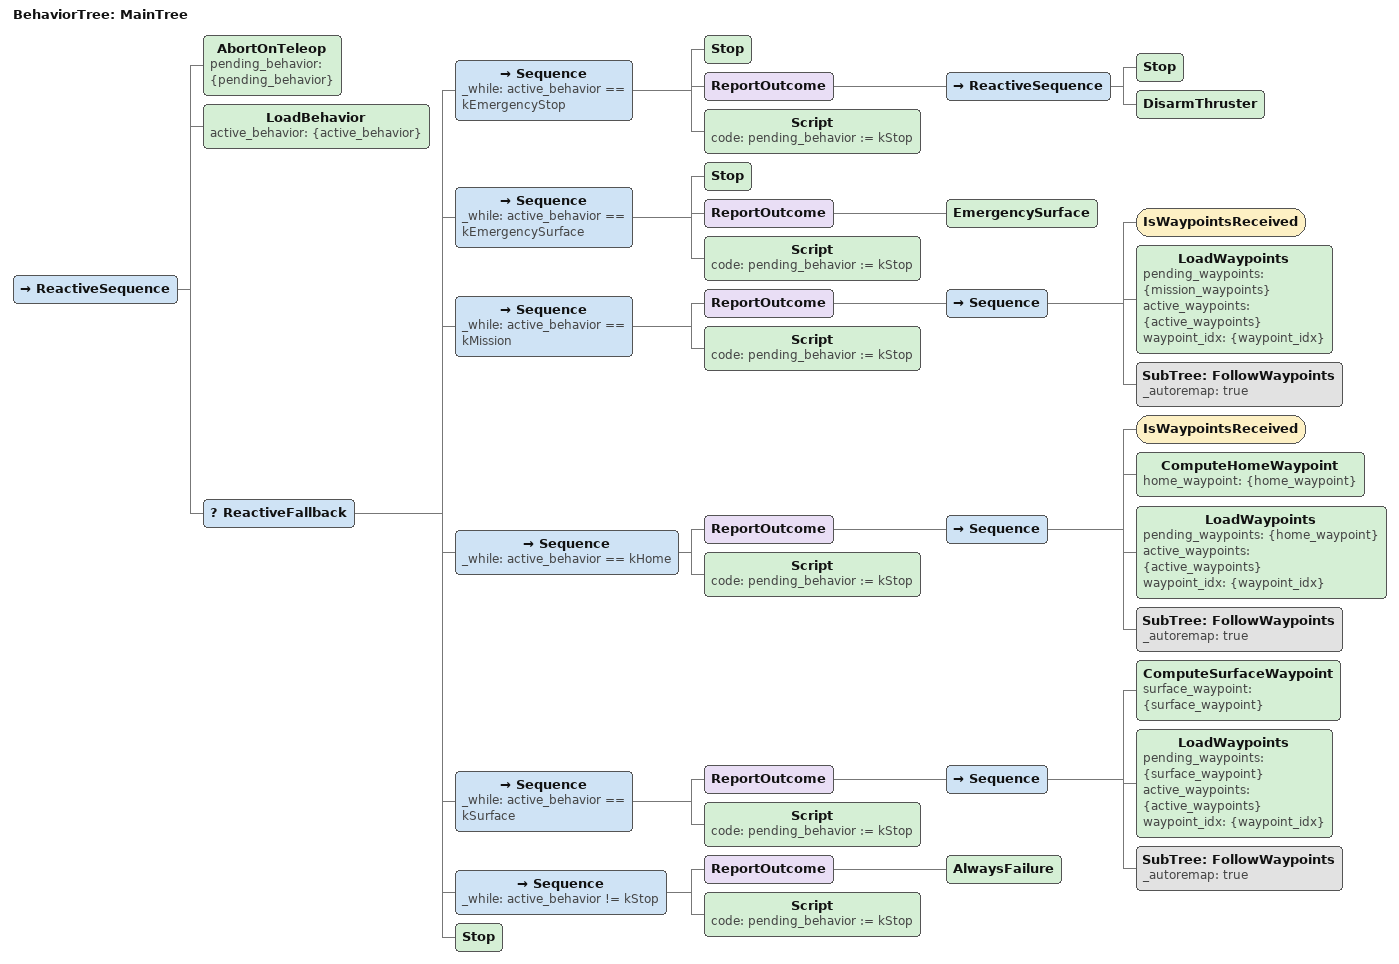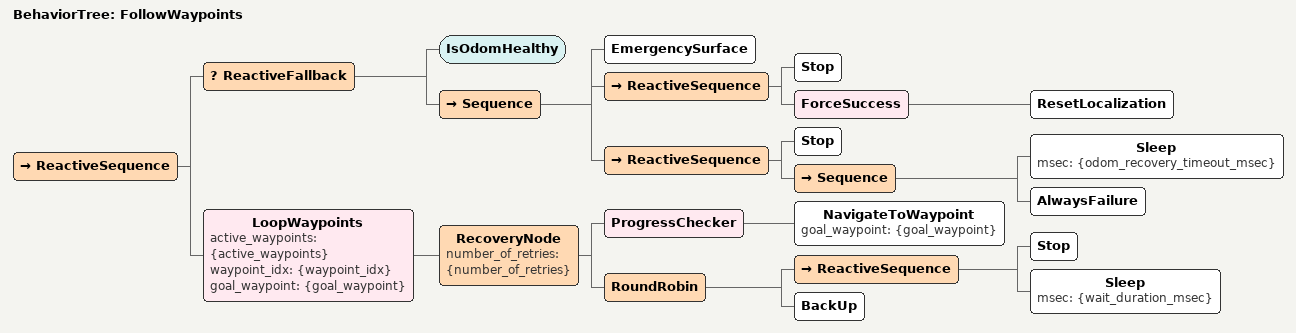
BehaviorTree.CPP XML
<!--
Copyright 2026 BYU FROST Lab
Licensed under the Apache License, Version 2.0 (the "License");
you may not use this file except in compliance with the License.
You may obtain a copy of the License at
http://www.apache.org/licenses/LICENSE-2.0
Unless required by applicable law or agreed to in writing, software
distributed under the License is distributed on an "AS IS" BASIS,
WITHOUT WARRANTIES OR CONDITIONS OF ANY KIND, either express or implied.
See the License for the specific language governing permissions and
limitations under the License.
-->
<?xml version="1.0" encoding="UTF-8"?>

<root BTCPP_format="4" main_tree_to_execute="MainTree">
  <BehaviorTree ID="MainTree">
    <ReactiveSequence>
      <AbortOnTeleop pending_behavior="{pending_behavior}"/>
      <LoadBehavior active_behavior="{active_behavior}"/>
      <ReactiveFallback>
        <Sequence _while="active_behavior == kEmergencyStop">
          <Stop/>
          <ReportOutcome>
            <ReactiveSequence>
              <Stop/>
              <DisarmThruster/>
            </ReactiveSequence>
          </ReportOutcome>
          <Script code="pending_behavior := kStop"/>
        </Sequence>
        <Sequence _while="active_behavior == kEmergencySurface">
          <Stop/>
          <ReportOutcome>
            <EmergencySurface/>
          </ReportOutcome>
          <Script code="pending_behavior := kStop"/>
        </Sequence>
        <Sequence _while="active_behavior == kMission">
          <ReportOutcome>
            <Sequence>
              <IsWaypointsReceived/>
              <LoadWaypoints pending_waypoints="{mission_waypoints}" active_waypoints="{active_waypoints}" waypoint_idx="{waypoint_idx}"/>
              <SubTree ID="FollowWaypoints" _autoremap="true"/>
            </Sequence>
          </ReportOutcome>
          <Script code="pending_behavior := kStop"/>
        </Sequence>
        <Sequence _while="active_behavior == kHome">
          <ReportOutcome>
            <Sequence>
              <IsWaypointsReceived/>
              <ComputeHomeWaypoint home_waypoint="{home_waypoint}"/>
              <LoadWaypoints pending_waypoints="{home_waypoint}" active_waypoints="{active_waypoints}" waypoint_idx="{waypoint_idx}"/>
              <SubTree ID="FollowWaypoints" _autoremap="true"/>
            </Sequence>
          </ReportOutcome>
          <Script code="pending_behavior := kStop"/>
        </Sequence>
        <Sequence _while="active_behavior == kSurface">
          <ReportOutcome>
            <Sequence>
              <ComputeSurfaceWaypoint surface_waypoint="{surface_waypoint}"/>
              <LoadWaypoints pending_waypoints="{surface_waypoint}" active_waypoints="{active_waypoints}" waypoint_idx="{waypoint_idx}"/>
              <SubTree ID="FollowWaypoints" _autoremap="true"/>
            </Sequence>
          </ReportOutcome>
          <Script code="pending_behavior := kStop"/>
        </Sequence>
        <Sequence _while="active_behavior != kStop">
          <ReportOutcome>
            <AlwaysFailure/>
          </ReportOutcome>
          <Script code="pending_behavior := kStop"/>
        </Sequence>
        <Stop/>
      </ReactiveFallback>
    </ReactiveSequence>
  </BehaviorTree>

  <BehaviorTree ID="FollowWaypoints">
    <ReactiveSequence>
      <ReactiveFallback>
        <IsOdomHealthy/>
        <Sequence>
          <EmergencySurface/>
          <ReactiveSequence>
            <Stop/>
            <ForceSuccess>
              <ResetLocalization/>
            </ForceSuccess>
          </ReactiveSequence>
          <ReactiveSequence>
            <Stop/>
            <Sequence>
              <Sleep msec="{odom_recovery_timeout_msec}"/>
              <AlwaysFailure/>
            </Sequence>
          </ReactiveSequence>
        </Sequence>
      </ReactiveFallback>
      <LoopWaypoints active_waypoints="{active_waypoints}" waypoint_idx="{waypoint_idx}" goal_waypoint="{goal_waypoint}">
        <RecoveryNode number_of_retries="{number_of_retries}">
          <ProgressChecker>
            <NavigateToWaypoint goal_waypoint="{goal_waypoint}"/>
          </ProgressChecker>
          <RoundRobin>
            <ReactiveSequence>
              <Stop/>
              <Sleep msec="{wait_duration_msec}"/>
            </ReactiveSequence>
            <BackUp/>
          </RoundRobin>
        </RecoveryNode>
      </LoopWaypoints>
    </ReactiveSequence>
  </BehaviorTree>

</root>
